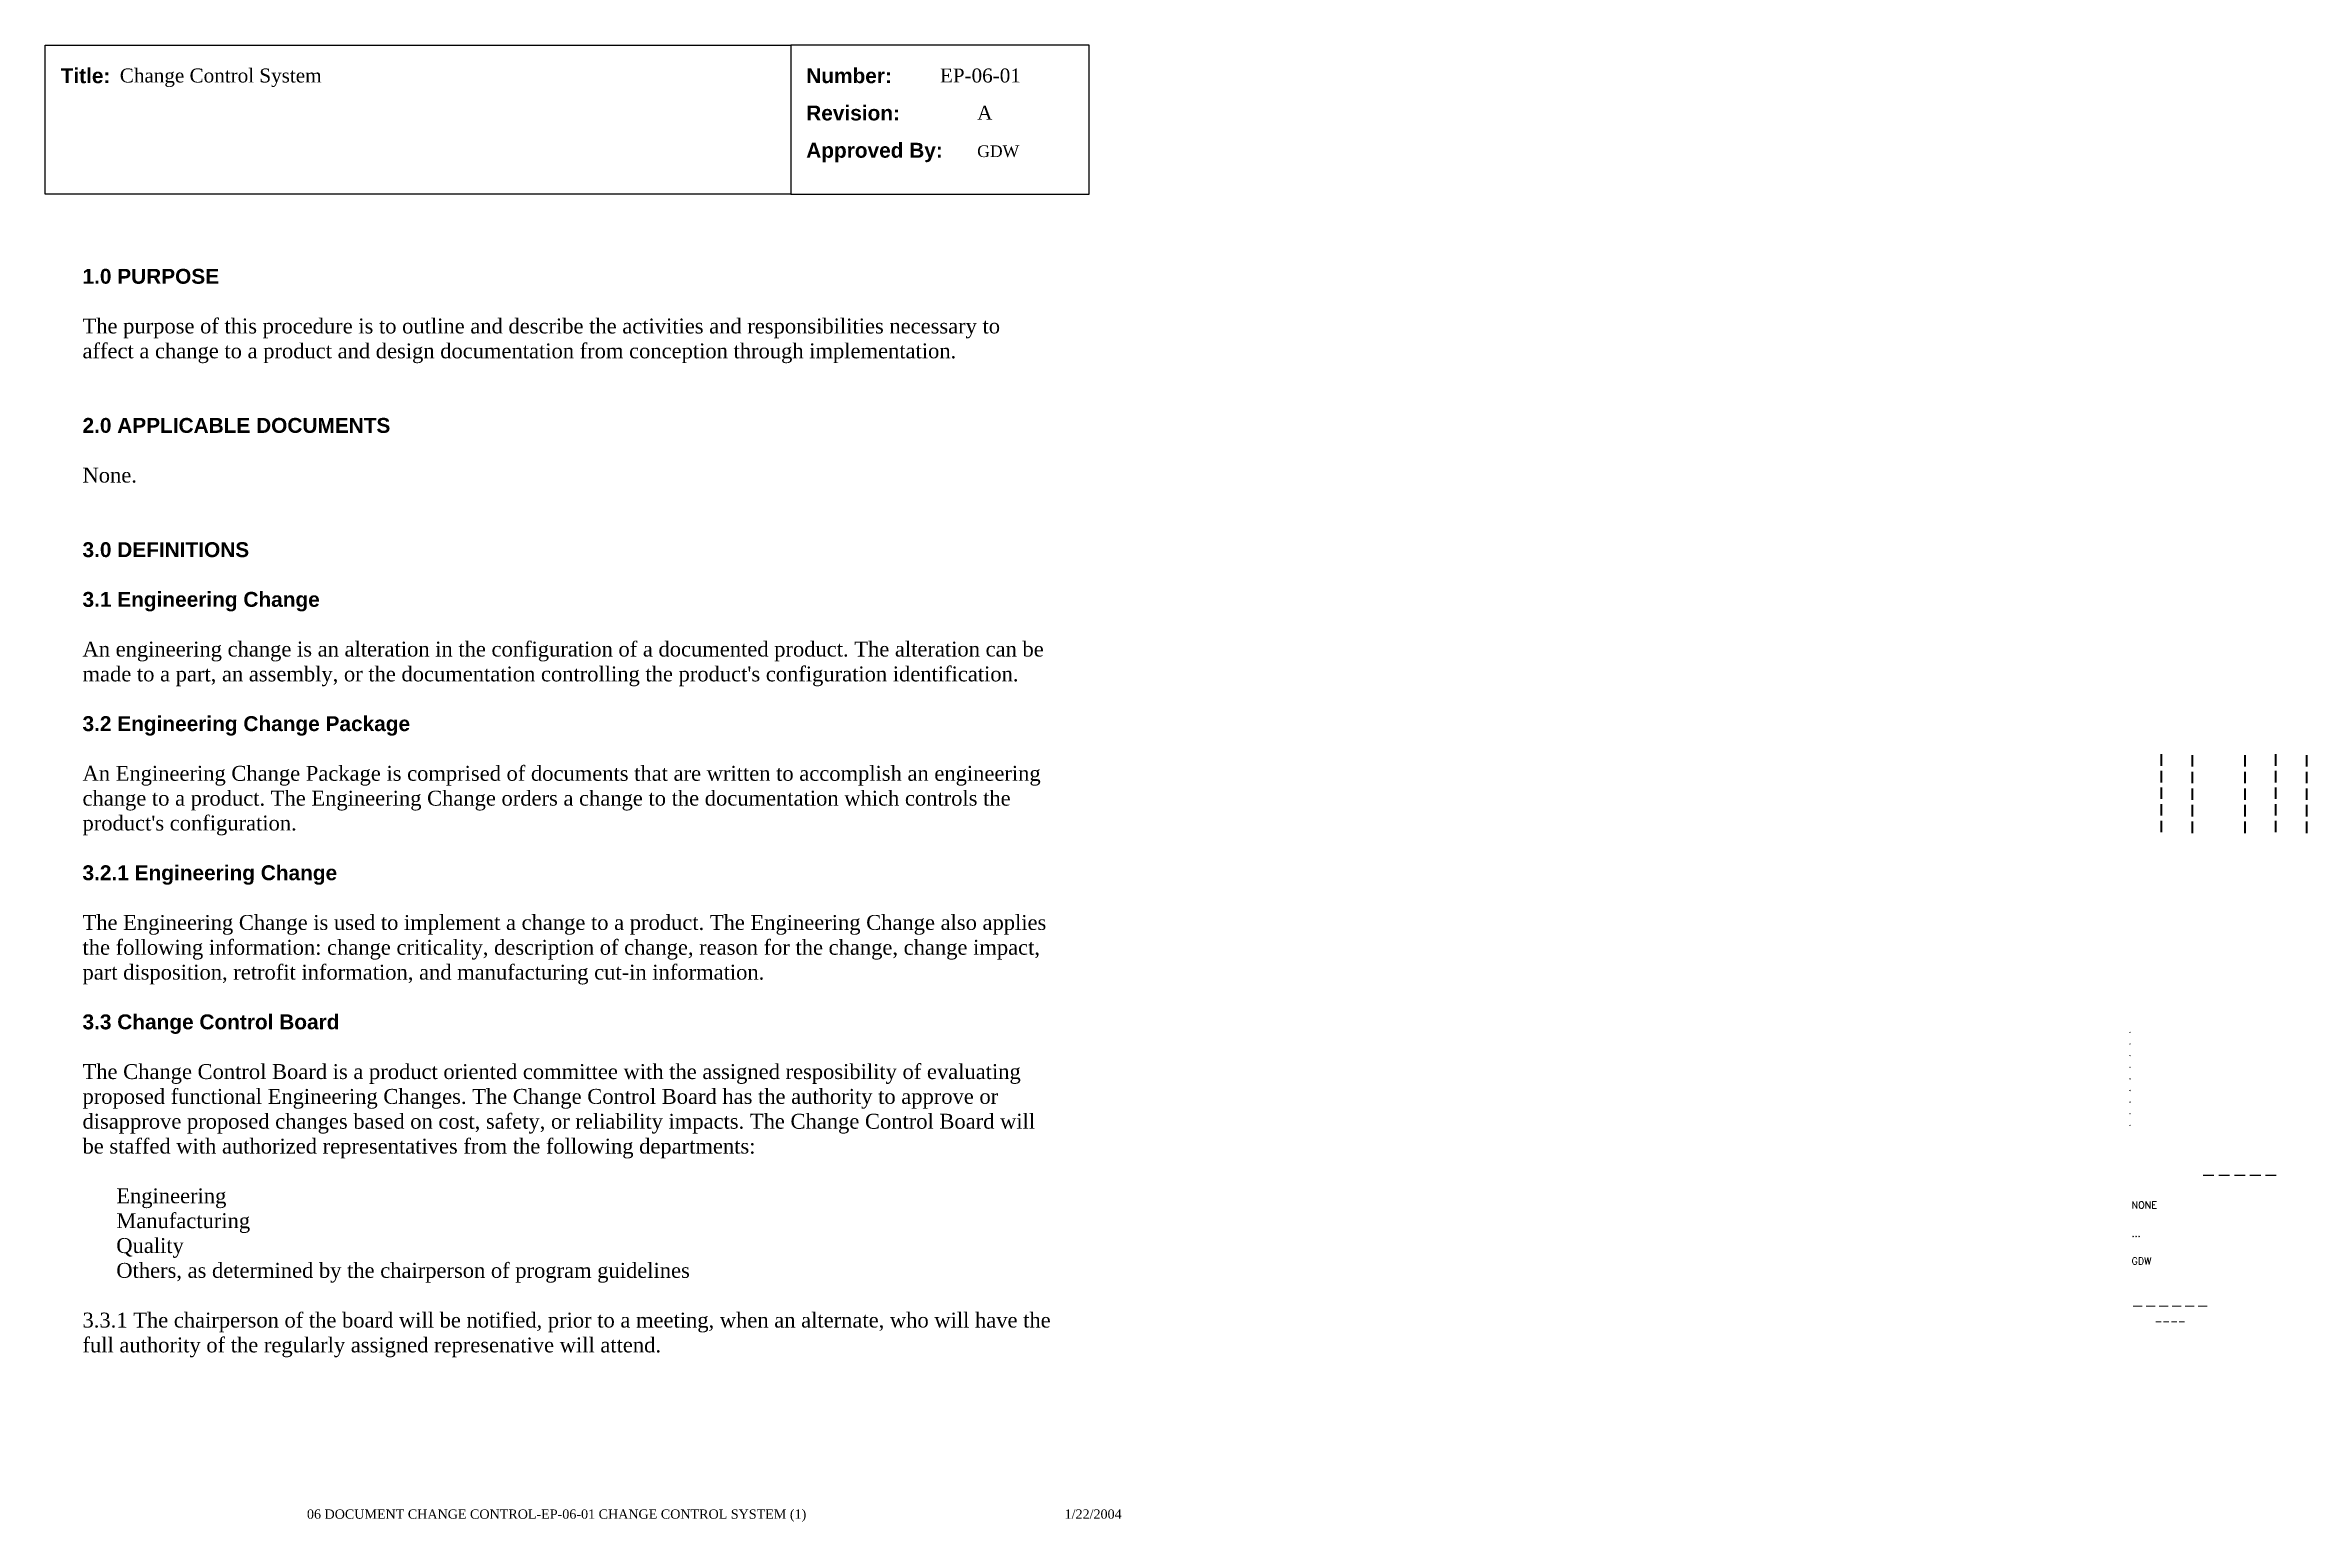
# Paper-space layout 'EP-06-01 Change Control System (1)' of a CAD drawing. Header units: inches. Extents: x 1 to 31.3, y 0.2 to 20.
import ezdxf
from ezdxf.enums import TextEntityAlignment as Align

# ---------------------------------------------------------------- set-up
doc = ezdxf.new("R2010")
doc.units = ezdxf.units.IN
doc.header["$MEASUREMENT"] = 0
doc.layers.add('TitleBlock_Attributes', color=40, linetype='Continuous', plot=False)
doc.layers.add('TitleBlock_Atts_Print', color=1, linetype='Continuous')
doc.styles.get("Standard").update_dxf_attribs({"font": 'simplex.shx'})
doc.styles.add('style1', font='TIMES.TTF')
doc.styles.add('styleAtt', font='TIMES.TTF')
doc.styles.add('TBBIGTEXT', font='complex.shx')

# ---------------------------------------------------------------- blocks, each defined once
blk = doc.blocks.new('Test1')
at = {"layer": 'TitleBlock_Attributes', "style": 'TBBIGTEXT', "width": 0.8}
for tag, p, height in [('SideLine1', (29.492, 9.408), 0.25), ('SideLine2', (29.906, 9.396), 0.25), ('SideLine3', (30.612, 9.396), 0.25), ('SideLine4', (31.026, 9.408), 0.25), ('SideLine5', (31.44, 9.396), 0.25), ('File-Layout', (28.803, 3.641), 0.125)]:
    blk.add_attdef(tag, p, '', height=height, rotation=90, dxfattribs=at)
at = {"layer": 'TitleBlock_Attributes'}
for tag, p, height in [('REV1', (28.947, 6.754), 0.0625), ('REV2', (28.947, 6.598), 0.0625), ('REV3', (28.947, 6.442), 0.0625), ('REV4', (28.947, 6.286), 0.0625), ('REV5', (28.947, 6.13), 0.0625), ('REV6', (28.947, 5.974), 0.0625), ('REV7', (28.947, 5.818), 0.0625), ('REV8', (28.947, 5.662), 0.0625), ('REV9', (28.947, 5.506), 0.0625), ('SCALE', (28.983, 4.394), 0.0938), ('INCHARGE', (28.983, 4.016), 0.0938), ('DRW', (28.983, 3.641), 0.0938)]:
    blk.add_attdef(tag, p, '', height=height, dxfattribs=at)
at = {"layer": 'TitleBlock_Attributes', "style": 'TBBIGTEXT'}
for tag, height, p in [('PROJNUM', 0.188, (30.434, 4.761)), ('DWG_NUM', 0.156, (31.168, 4.127)), ('CUSTOMER', 0.156, (29.501, 3.017)), ('LOCATION', 0.0938, (29.501, 2.835)), ('DESC_1', 0.188, (29.501, 2.412)), ('DESC_2', 0.188, (29.501, 2.1)), ('DESC_3', 0.188, (29.501, 1.787))]:
    blk.add_attdef(tag, text='', height=height, dxfattribs=at).set_placement(p, align=Align.CENTER)
at = {"layer": 'TitleBlock_Attributes'}
blk.add_attdef('DRW_DATE', text='', height=0.0938, dxfattribs=at).set_placement((31.149, 3.648), align=Align.CENTER)

psp = doc.layouts.new('EP-06-01 Change Control System (1)')

# ---------------------------------------------------------------- linework, layer by layer
for points in [[(1, 20), (11, 20), (11, 18), (1, 18)], [(11, 18), (15, 18), (15, 20), (11, 20)]]:
    psp.add_lwpolyline(points, close=True)

# ---------------------------------------------------------------- block references
ref = psp.add_blockref('Test1', (0, 0))
ref.add_attrib('CUSTOMER', '------', dxfattribs={"layer": 'TitleBlock_Attributes', "height": 0.1562, "style": 'TBBIGTEXT'}).set_placement((29.501, 3.017), align=Align.CENTER)
ref.add_attrib('LOCATION', '----', dxfattribs={"layer": 'TitleBlock_Attributes', "height": 0.0938, "style": 'TBBIGTEXT'}).set_placement((29.501, 2.835), align=Align.CENTER)
ref.add_attrib('DESC_1', 'Change Control System', (2, 19.5), dxfattribs={"layer": 'TitleBlock_Atts_Print', "height": 0.1875, "style": 'styleAtt'})
ref.add_attrib('DESC_2', 'EP-06-01', (13, 19.5), dxfattribs={"layer": 'TitleBlock_Atts_Print', "height": 0.1875, "style": 'styleAtt'})
ref.add_attrib('DESC_3', 'A', (13.5, 19), dxfattribs={"layer": 'TitleBlock_Atts_Print', "height": 0.188, "style": 'styleAtt'})
ref.add_attrib('PROJNUM', '-----', dxfattribs={"layer": 'TitleBlock_Attributes', "height": 0.1875, "style": 'TBBIGTEXT'}).set_placement((30.434, 4.761), align=Align.CENTER)
ref.add_attrib('DWG_NUM', 'GDW', (13.5, 18.5), dxfattribs={"layer": 'TitleBlock_Atts_Print', "height": 0.1562, "style": 'styleAtt'})
ref.add_attrib('DRW_DATE', '1/22/2004', dxfattribs={"layer": 'TitleBlock_Atts_Print', "height": 0.125, "style": 'styleAtt'}).set_placement((15.055, 0.232), align=Align.CENTER)
ref.add_attrib('DRW', 'GDW', (28.983, 3.641), dxfattribs={"layer": 'TitleBlock_Attributes', "height": 0.0938})
ref.add_attrib('INCHARGE', '...', (28.983, 4.016), dxfattribs={"layer": 'TitleBlock_Attributes', "height": 0.0938})
ref.add_attrib('SCALE', 'NONE', (28.983, 4.394), dxfattribs={"layer": 'TitleBlock_Attributes', "height": 0.0938})
ref.add_attrib('REV1', '.', (28.947, 6.754), dxfattribs={"layer": 'TitleBlock_Attributes', "height": 0.0625})
ref.add_attrib('REV2', '.', (28.947, 6.598), dxfattribs={"layer": 'TitleBlock_Attributes', "height": 0.0625})
ref.add_attrib('REV3', '.', (28.947, 6.442), dxfattribs={"layer": 'TitleBlock_Attributes', "height": 0.0625})
ref.add_attrib('REV4', '.', (28.947, 6.286), dxfattribs={"layer": 'TitleBlock_Attributes', "height": 0.0625})
ref.add_attrib('REV5', '.', (28.947, 6.13), dxfattribs={"layer": 'TitleBlock_Attributes', "height": 0.0625})
ref.add_attrib('REV6', '.', (28.947, 5.974), dxfattribs={"layer": 'TitleBlock_Attributes', "height": 0.0625})
ref.add_attrib('REV7', '.', (28.947, 5.818), dxfattribs={"layer": 'TitleBlock_Attributes', "height": 0.0625})
ref.add_attrib('REV8', '.', (28.947, 5.662), dxfattribs={"layer": 'TitleBlock_Attributes', "height": 0.0625})
ref.add_attrib('REV9', '.', (28.947, 5.506), dxfattribs={"layer": 'TitleBlock_Attributes', "height": 0.0625})
ref.add_attrib('SideLine1', '-----', (29.492, 9.408), dxfattribs={"layer": 'TitleBlock_Attributes', "height": 0.25, "rotation": 90, "style": 'TBBIGTEXT', "width": 0.8})
ref.add_attrib('SideLine2', '-----', (29.906, 9.396), dxfattribs={"layer": 'TitleBlock_Attributes', "height": 0.25, "rotation": 90, "style": 'TBBIGTEXT', "width": 0.8})
ref.add_attrib('SideLine3', '-----', (30.612, 9.396), dxfattribs={"layer": 'TitleBlock_Attributes', "height": 0.25, "rotation": 90, "style": 'TBBIGTEXT', "width": 0.8})
ref.add_attrib('SideLine4', '-----', (31.026, 9.408), dxfattribs={"layer": 'TitleBlock_Attributes', "height": 0.25, "rotation": 90, "style": 'TBBIGTEXT', "width": 0.8})
ref.add_attrib('SideLine5', '-----', (31.44, 9.396), dxfattribs={"layer": 'TitleBlock_Attributes', "height": 0.25, "rotation": 90, "style": 'TBBIGTEXT', "width": 0.8})
ref.add_attrib('File-Layout', '06 DOCUMENT CHANGE CONTROL-EP-06-01 CHANGE CONTROL SYSTEM (1)', dxfattribs={"layer": 'TitleBlock_Atts_Print', "height": 0.125, "style": 'styleAtt'}).set_placement((7.859, 0.232), align=Align.CENTER)

# ---------------------------------------------------------------- texts
at = {"color": 5, "char_height": 0.2, "width": 2, "attachment_point": 1, "line_spacing_factor": 1.5, "style": 'style1'}
for s, insert in [('{\\fArial|b1|i0|c0|p34;Title:}', (1.207, 19.691)), ('{\\fArial|b1|i0|c0|p34;Number:\\PRevision:\\PApproved By:}', (11.207, 19.691))]:
    psp.add_mtext(s, dxfattribs=dict(at, insert=insert))
at = {"color": 5, "insert": (1.5, 17), "char_height": 0.2, "width": 13, "attachment_point": 1, "style": 'style1'}
psp.add_mtext("{\\fArial|b1|i0|c0|p34;1.0 PURPOSE\\P\\P}The purpose of this procedure is to outline and describe the activities and responsibilities necessary to affect a change to a product and design documentation from conception through implementation.\\P\\P\\P{\\fArial|b1|i0|c0|p34;2.0 APPLICABLE DOCUMENTS\\P\\P}None.\\P\\P\\P{\\fArial|b1|i0|c0|p34;3.0 DEFINITIONS\\P\\P3.1 Engineering Change\\P\\P}An engineering change is an alteration in the configuration of a documented product. The alteration can be made to a part, an assembly, or the documentation controlling the product's configuration identification.\\P\\P{\\fArial|b1|i0|c0|p34;3.2 Engineering Change Package\\P\\P}An Engineering Change Package is comprised of documents that are written to accomplish an engineering change to a product. The Engineering Change orders a change to the documentation which controls the product's configuration.\\P\\P{\\fArial|b1|i0|c0|p34;3.2.1 Engineering Change\\P\\P}The Engineering Change is used to implement a change to a product. The Engineering Change also applies the following information: change criticality, description of change, reason for the change, change impact, part disposition, retrofit information, and manufacturing cut-in information.\\P\\P{\\fArial|b1|i0|c0|p34;3.3 Change Control Board\\P\\P}The Change Control Board is a product oriented committee with the assigned resposibility of evaluating proposed functional Engineering Changes. The Change Control Board has the authority to approve or disapprove proposed changes based on cost, safety, or reliability impacts. The Change Control Board will be staffed with authorized representatives from the following departments:\\P\\P      Engineering\\P      Manufacturing\\P      Quality\\P      Others, as determined by the chairperson of program guidelines\\P\\P3.3.1 The chairperson of the board will be notified, prior to a meeting, when an alternate, who will have the full authority of the regularly assigned represenative will attend.", dxfattribs=at)

doc.saveas('drawing.dxf')
